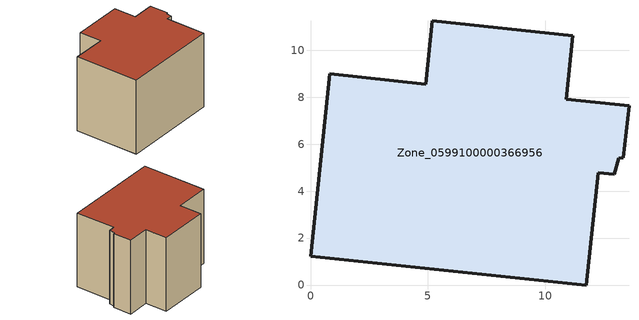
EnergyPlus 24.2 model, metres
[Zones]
Zone_0599100000366956
 floor ground (C_G): 12.94,4.72 12.26,4.79 11.76,0 0,1.24 0.82,9 4.9,8.56 5.19,11.25 11.18,10.61 10.9,7.92 13.57,7.64 13.32,5.42 13.13,5.4 z0
 wall outside (C_F): 11.76,0 12.26,4.79 12.94,4.72 13.13,5.4 13.32,5.42 13.57,7.64 10.9,7.92 11.18,10.61 5.19,11.25 4.9,8.56 0.82,9 0,1.24 11.76,0 z0:9.08
 roof outside (C_R): 12.26,4.79 12.94,4.72 13.13,5.4 13.32,5.42 13.57,7.64 10.9,7.92 11.18,10.61 5.19,11.25 4.9,8.56 0.82,9 0,1.24 11.76,0 z9.08
[BUILDING]
Pand.0599100000366956: North Axis=0; Terrain=City; Loads Convergence Tolerance Value=0.04; Temperature Convergence Tolerance Value=0.4; Solar Distribution=FullExterior; Maximum Number of Warmup Days=25; Minimum Number of Warmup Days=1
[Site:Location]
Rotterdam.The.Hague.AP_ZH_NLD Design_Conditions: Latitude=51.96; Longitude=4.45; Time Zone=1; Elevation=-4.5
[SITE:GROUNDTEMPERATURE:BUILDINGSURFACE]
18, 18, 18, 18, 18, 18, 18, 18, 18, 18, 18, 18
[MATERIAL] Thermal Absorptance=0.9; Solar Absorptance=0.7; Visible Absorptance=0.7
Name | Roughness | Thickness | Conductivity | Density | Specific Heat
G.TC.1992-2005 | MediumSmooth | 0.15 | 0.06 | 540 | 1210
F.TC.1992-2005 | Rough | 0.3 | 0.12 | 1920 | 840
R.TC.1992-2005 | MediumRough | 0.2 | 0.08 | 1500 | 1000
[CONSTRUCTION]
C_G: G.TC.1992-2005
C_F: F.TC.1992-2005
C_R: R.TC.1992-2005
[ZONE]
Zone_0599100000366956: Type=1; Multiplier=1; Ceiling Height=Autocalculate; Volume=Autocalculate; Floor Area=autocalculate; Part of Total Floor Area=Yes
[ZONEINFILTRATION:DESIGNFLOWRATE]
Infil_Zone_0599100000366956: Zone or ZoneList or Space or SpaceList=Zone_0599100000366956; Schedule=AlwaysOn; Design Flow Rate Calculation Method=Flow/Area; Flow Rate per Floor Area=0.0015; Constant Term Coefficient=1; Temperature Term Coefficient=0; Velocity Term Coefficient=0; Velocity Squared Term Coefficient=0
[HVACTEMPLATE:ZONE:IDEALLOADSAIRSYSTEM]
Zone_0599100000366956: Maximum Heating Supply Air Temperature=50; Minimum Cooling Supply Air Temperature=13; Maximum Heating Supply Air Humidity Ratio=0.0156; Minimum Cooling Supply Air Humidity Ratio=0.0077; Heating Limit=NoLimit; Cooling Limit=NoLimit; Dehumidification Control Type=ConstantSensibleHeatRatio; Cooling Sensible Heat Ratio=0.7; Dehumidification Setpoint=60; Humidification Control Type=None; Humidification Setpoint=30; Outdoor Air Method=None; Outdoor Air Flow Rate per Person=0.00944; Outdoor Air Flow Rate per Zone Floor Area=0; Outdoor Air Flow Rate per Zone=0; Demand Controlled Ventilation Type=None; Outdoor Air Economizer Type=NoEconomizer; Heat Recovery Type=None; Sensible Heat Recovery Effectiveness=0.7; Latent Heat Recovery Effectiveness=0.65
[ZONECONTROL:THERMOSTAT]
ThermostatControl_Zone_0599100000366956: Zone or ZoneList=Zone_0599100000366956; Control Type Schedule=DualSetpointControlType; Control 1=Thermostat_Zone_0599100000366956; Temperature Difference Between Cutout And Setpoint=0
[THERMOSTATSETPOINT:DUALSETPOINT]
Thermostat_Zone_0599100000366956: Heating Setpoint Temperature Schedule=HeatingSetpoint_Zone_0599100000366956; Cooling Setpoint Temperature Schedule=CoolingSetpoint_Zone_0599100000366956
[SCHEDULE:COMPACT]
HeatingSetpoint_Zone_0599100000366956: Through: 12/31, For: AllDays, Until: 24:00, 21
CoolingSetpoint_Zone_0599100000366956: Through: 12/31, For: AllDays, Until: 24:00, 24
DualSetpointControlType: Through: 12/31, For: AllDays, Until: 24:00, 4
AlwaysOn: Through: 12/31, For: AllDays, Until: 24:00, 1
